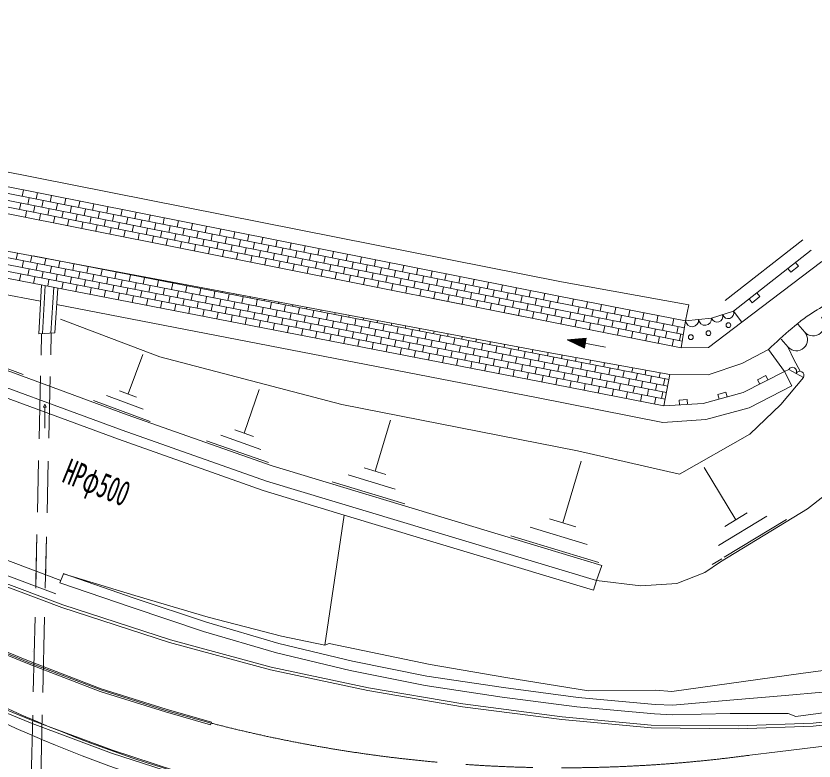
# Model space of a CAD drawing. Units: millimetres, scale not verified. Extents: x 40000 to 680000, y 20000 to 380000.
# Drawn here: x 392704 to 434378, y 273084 to 311972 of the extents above; entities that cross this region are included whole.
import ezdxf
from ezdxf.enums import TextEntityAlignment as Align

# ---------------------------------------------------------------- set-up
doc = ezdxf.new("R2010")
doc.units = ezdxf.units.MM
doc.header["$LTSCALE"] = 1000
doc.linetypes.add('CHAIN', pattern=[18.5, 12, -1.5, 3.5, -1.5])
doc.linetypes.add('DASHED', pattern=[7.5, 6, -1.5])
for name, color, linetype, lineweight in [('M-BGD', 7, 'Continuous', 13), ('M-BGD-OTRS1', 7, 'DASHED', 13), ('M-BMK', 2, 'CHAIN', 13)]:
    doc.layers.add(name, color=color, linetype=linetype, lineweight=lineweight)
doc.styles.add('ＭＳ ゴシック', font='')
doc.styles.get('ＭＳ ゴシック').set_extended_font_data('MS Gothic')

msp = doc.modelspace()

# ---------------------------------------------------------------- linework, layer by layer
at = {"layer": 'M-BGD'}
for p, q in [((358578, 310507), (421196, 298087)), ((358432, 309771), (421050, 297351)), ((421050, 297351), (358432, 309771)), ((427609, 295694), (358350, 309431)), ((427552, 295348), (358269, 309090)), ((420777, 295972), (358119, 308461)), ((427494, 295003), (358188, 308749)), ((351125, 307333), (426739, 292658)), ((420306, 294448), (351135, 307394)), ((351068, 306988), (426674, 292314)), ((351012, 306642), (426609, 291971)), ((350955, 306297), (420042, 292889)), ((420042, 292889), (350955, 306297)), ((393984, 297080), (350791, 305463)), ((393095, 302896), (393027, 302553)), ((393830, 302750), (393762, 302407)), ((394566, 302604), (394498, 302261)), ((392959, 302209), (392891, 301866)), ((393395, 302480), (393326, 302137)), ((394130, 302334), (394062, 301991)), ((394866, 302188), (394798, 301845)), ((395302, 302458), (395234, 302115)), ((396037, 302312), (395969, 301969)), ((396773, 302167), (396705, 301823)), ((393258, 301793), (393194, 301470)), ((393694, 302064), (393626, 301720)), ((394430, 301918), (394362, 301574)), ((395166, 301772), (395098, 301428)), ((395602, 302042), (395533, 301699)), ((396337, 301896), (396269, 301553)), ((397073, 301750), (397005, 301407)), ((397509, 302021), (397441, 301677)), ((398244, 301875), (398176, 301531)), ((398980, 301729), (398912, 301385)), ((393994, 301647), (393930, 301323)), ((394730, 301501), (394665, 301177)), ((395465, 301355), (395401, 301030)), ((395901, 301626), (395833, 301283)), ((396637, 301480), (396569, 301137)), ((397373, 301334), (397305, 300991)), ((397809, 301604), (397740, 301261)), ((398544, 301458), (398476, 301115)), ((399280, 301313), (399212, 300969)), ((399716, 301583), (399648, 301240)), ((400451, 301437), (400383, 301094)), ((396201, 301210), (396136, 300884)), ((396937, 301064), (396872, 300737)), ((397672, 300918), (397607, 300590)), ((398108, 301188), (398040, 300845)), ((398844, 301042), (398776, 300699)), ((399580, 300896), (399512, 300553)), ((400016, 301167), (399947, 300823)), ((400751, 301021), (400683, 300677)), ((401187, 301291), (401119, 300948)), ((401923, 301145), (401855, 300802)), ((402659, 300999), (402590, 300656)), ((398408, 300772), (398343, 300444)), ((399144, 300626), (399078, 300297)), ((399879, 300480), (399814, 300150)), ((400315, 300750), (400247, 300407)), ((401051, 300604), (400983, 300261)), ((401487, 300875), (401419, 300531)), ((402223, 300729), (402154, 300386)), ((402958, 300583), (402890, 300240)), ((403394, 300853), (403326, 300510)), ((404130, 300707), (404062, 300364)), ((404866, 300561), (404797, 300218)), ((400615, 300334), (400550, 300004)), ((401351, 300188), (401285, 299857)), ((401787, 300459), (401719, 300115)), ((402522, 300313), (402454, 299969)), ((403258, 300167), (403190, 299823)), ((403694, 300437), (403626, 300094)), ((404430, 300291), (404361, 299948)), ((405165, 300145), (405097, 299802)), ((405601, 300416), (405533, 300072)), ((406337, 300270), (406269, 299926)), ((407073, 300124), (407004, 299780)), ((429744, 297117), (433787, 300294)), ((402086, 300042), (402021, 299711)), ((402822, 299896), (402756, 299564)), ((403558, 299750), (403492, 299417)), ((403994, 300021), (403926, 299677)), ((404729, 299875), (404661, 299532)), ((405465, 299729), (405397, 299386)), ((405901, 299999), (405833, 299656)), ((406637, 299853), (406568, 299510)), ((407372, 299707), (407304, 299364)), ((407808, 299978), (407740, 299634)), ((408544, 299832), (408476, 299489)), ((409280, 299686), (409211, 299343)), ((430177, 296567), (434220, 299743)), ((430177, 296567), (434220, 299743)), ((392722, 299260), (392788, 299598)), ((393458, 299117), (393525, 299460)), ((393608, 299445), (426805, 293002)), ((393893, 299389), (393894, 299391)), ((394195, 298974), (394261, 299318)), ((394630, 299247), (394631, 299253)), ((404293, 299604), (404227, 299271)), ((405029, 299459), (404963, 299124)), ((405765, 299313), (405698, 298978)), ((406201, 299583), (406133, 299240)), ((406936, 299437), (406868, 299094)), ((407672, 299291), (407604, 298948)), ((408108, 299562), (408040, 299218)), ((408844, 299416), (408775, 299072)), ((409579, 299270), (409511, 298926)), ((410015, 299540), (409947, 299197)), ((410751, 299394), (410683, 299051)), ((411487, 299248), (411418, 298905)), ((393024, 298845), (393090, 299189)), ((393760, 298702), (393827, 299046)), ((394496, 298559), (394563, 298903)), ((394931, 298832), (394998, 299175)), ((395366, 299104), (395368, 299115)), ((395667, 298689), (395734, 299032)), ((396102, 298961), (396105, 298977)), ((396404, 298546), (396470, 298889)), ((396838, 298818), (396842, 298839)), ((406500, 299167), (406434, 298831)), ((407236, 299021), (407169, 298684)), ((407972, 298875), (407905, 298538)), ((408408, 299145), (408340, 298802)), ((409143, 298999), (409075, 298656)), ((409879, 298853), (409811, 298510)), ((410315, 299124), (410247, 298780)), ((411051, 298978), (410983, 298635)), ((411786, 298832), (411718, 298489)), ((412222, 299102), (412154, 298759)), ((412958, 298956), (412890, 298613)), ((413694, 298810), (413625, 298467)), ((433566, 298911), (433161, 298594)), ((433566, 298911), (433411, 299108)), ((392890, 298158), (392957, 298502)), ((393325, 298430), (393392, 298774)), ((394061, 298287), (394128, 298631)), ((394798, 298144), (394864, 298488)), ((395232, 298417), (395299, 298760)), ((395969, 298274), (396035, 298617)), ((396705, 298131), (396772, 298474)), ((397140, 298403), (397206, 298746)), ((397575, 298675), (397580, 298701)), ((397876, 298260), (397943, 298604)), ((398311, 298532), (398317, 298563)), ((398612, 298117), (398679, 298461)), ((399047, 298389), (399054, 298426)), ((408707, 298729), (408640, 298391)), ((409443, 298583), (409376, 298245)), ((410179, 298437), (410111, 298098)), ((410615, 298708), (410547, 298364)), ((411350, 298562), (411282, 298218)), ((412086, 298416), (412018, 298072)), ((412522, 298686), (412454, 298343)), ((413258, 298540), (413190, 298197)), ((413993, 298394), (413925, 298051)), ((414429, 298665), (414361, 298321)), ((415165, 298519), (415097, 298175)), ((433161, 298594), (433007, 298790)), ((393627, 298015), (393693, 298359)), ((394363, 297872), (394429, 298216)), ((395099, 297729), (395166, 298073)), ((395534, 298001), (395601, 298345)), ((396270, 297859), (396337, 298202)), ((397006, 297716), (397073, 298059)), ((397441, 297988), (397508, 298331)), ((398177, 297845), (398244, 298189)), ((398914, 297702), (398980, 298046)), ((399349, 297974), (399415, 298318)), ((399783, 298246), (399791, 298288)), ((400085, 297831), (400151, 298175)), ((400520, 298103), (400529, 298150)), ((400821, 297688), (400888, 298032)), ((401256, 297961), (401266, 298012)), ((410914, 298291), (410847, 297951)), ((411650, 298145), (411583, 297805)), ((412386, 297999), (412318, 297658)), ((412822, 298270), (412754, 297926)), ((413557, 298124), (413489, 297781)), ((414293, 297978), (414225, 297635)), ((414729, 298248), (414661, 297905)), ((415465, 298102), (415397, 297759)), ((415901, 298373), (415832, 298029)), ((416636, 298227), (416568, 297883)), ((417372, 298081), (417304, 297738)), ((421196, 298087), (427836, 296893)), ((393893, 295388), (394030, 297937)), ((394094, 295397), (394228, 297898)), ((394526, 295417), (394689, 297809)), ((394727, 295426), (394887, 297770)), ((395835, 297586), (395902, 297930)), ((396572, 297444), (396638, 297787)), ((397308, 297301), (397375, 297644)), ((397743, 297573), (397809, 297916)), ((398479, 297430), (398546, 297774)), ((399215, 297287), (399282, 297631)), ((399650, 297559), (399717, 297903)), ((400386, 297416), (400453, 297760)), ((401123, 297273), (401189, 297617)), ((401557, 297546), (401624, 297889)), ((401992, 297818), (402003, 297874)), ((402294, 297403), (402360, 297746)), ((402728, 297675), (402740, 297736)), ((403030, 297260), (403097, 297603)), ((403465, 297532), (403477, 297598)), ((413121, 297853), (413054, 297512)), ((413857, 297708), (413789, 297365)), ((414593, 297562), (414525, 297218)), ((415029, 297832), (414961, 297489)), ((415764, 297686), (415696, 297343)), ((416200, 297956), (416132, 297613)), ((416936, 297811), (416868, 297467)), ((417672, 297665), (417604, 297321)), ((418108, 297935), (418039, 297592)), ((418843, 297789), (418775, 297446)), ((419579, 297643), (419511, 297300)), ((398044, 297158), (398111, 297501)), ((398780, 297015), (398847, 297358)), ((399517, 296872), (399583, 297216)), ((399951, 297144), (400018, 297488)), ((400688, 297001), (400754, 297345)), ((401424, 296858), (401491, 297202)), ((401859, 297131), (401925, 297474)), ((402595, 296988), (402662, 297331)), ((403331, 296845), (403398, 297188)), ((403766, 297117), (403833, 297460)), ((404201, 297389), (404215, 297460)), ((404502, 296974), (404569, 297318)), ((404937, 297246), (404952, 297322)), ((405239, 296831), (405305, 297175)), ((405673, 297103), (405689, 297184)), ((420778, 295978), (414475, 297228)), ((414892, 297145), (414892, 297145)), ((415328, 297416), (415260, 297072)), ((416064, 297270), (415996, 296927)), ((416500, 297540), (416432, 297197)), ((417236, 297394), (417168, 297051)), ((417971, 297248), (417903, 296905)), ((418407, 297519), (418339, 297175)), ((419143, 297373), (419075, 297029)), ((419879, 297227), (419811, 296884)), ((420315, 297497), (420246, 297154)), ((421050, 297351), (420982, 297008)), ((421050, 297351), (427671, 296059)), ((421050, 297351), (427671, 296059)), ((421815, 297202), (421747, 296859)), ((431140, 297005), (430985, 297202)), ((431544, 297323), (431140, 297005)), ((431544, 297323), (431390, 297520)), ((419880, 292054), (394829, 296916)), ((400253, 296729), (400320, 297073)), ((400989, 296586), (401056, 296930)), ((401725, 296443), (401792, 296787)), ((402160, 296715), (402227, 297059)), ((402896, 296573), (402963, 296916)), ((403633, 296430), (403699, 296773)), ((404068, 296702), (404134, 297045)), ((404804, 296559), (404871, 296903)), ((405540, 296416), (405607, 296760)), ((405975, 296688), (406042, 297032)), ((406410, 296960), (406426, 297046)), ((406711, 296545), (406778, 296889)), ((407146, 296817), (407163, 296908)), ((407447, 296402), (407514, 296746)), ((407882, 296675), (407901, 296770)), ((415628, 296999), (415628, 296998)), ((416364, 296854), (416363, 296852)), ((416800, 297124), (416732, 296781)), ((417535, 296978), (417467, 296635)), ((418271, 296832), (418203, 296489)), ((418707, 297102), (418639, 296759)), ((419443, 296957), (419375, 296613)), ((420178, 296811), (420110, 296467)), ((420614, 297081), (420546, 296738)), ((422115, 296786), (422047, 296443)), ((422551, 297056), (422483, 296713)), ((423286, 296910), (423218, 296567)), ((424022, 296764), (423954, 296421)), ((427671, 296059), (427836, 296893)), ((402462, 296300), (402528, 296644)), ((403198, 296158), (403265, 296501)), ((403934, 296015), (404001, 296358)), ((404369, 296287), (404436, 296630)), ((405105, 296144), (405172, 296488)), ((405842, 296001), (405908, 296345)), ((406276, 296273), (406343, 296617)), ((407013, 296130), (407079, 296474)), ((407749, 295987), (407816, 296331)), ((408184, 296260), (408250, 296603)), ((408619, 296532), (408638, 296632)), ((408920, 296117), (408987, 296460)), ((409355, 296389), (409375, 296494)), ((409656, 295974), (409723, 296317)), ((410091, 296246), (410112, 296356)), ((417099, 296708), (417099, 296705)), ((417835, 296562), (417835, 296559)), ((418571, 296416), (418570, 296412)), ((419007, 296686), (418939, 296343)), ((419742, 296540), (419674, 296197)), ((420478, 296394), (420410, 296051)), ((420914, 296665), (420846, 296321)), ((421679, 296515), (421611, 296172)), ((422414, 296370), (422346, 296026)), ((422850, 296638), (422782, 296297)), ((423586, 296492), (423518, 296151)), ((424321, 296346), (424254, 296005)), ((424758, 296618), (424690, 296275)), ((425493, 296473), (425425, 296129)), ((426229, 296327), (426161, 295983)), ((429028, 296200), (430177, 296567)), ((430599, 295987), (430177, 296567)), ((404670, 295872), (404737, 296215)), ((405407, 295729), (405473, 296072)), ((406143, 295586), (406210, 295930)), ((406578, 295858), (406644, 296202)), ((407314, 295715), (407381, 296059)), ((408050, 295572), (408117, 295916)), ((408485, 295845), (408552, 296188)), ((409221, 295702), (409288, 296045)), ((409958, 295559), (410024, 295902)), ((410392, 295831), (410459, 296174)), ((410827, 296103), (410850, 296218)), ((411129, 295688), (411195, 296032)), ((411564, 295960), (411587, 296080)), ((411865, 295545), (411932, 295889)), ((412300, 295817), (412324, 295942)), ((419307, 296270), (419306, 296265)), ((420042, 296124), (420041, 296119)), ((421225, 296237), (421157, 295894)), ((421979, 296099), (421910, 295756)), ((422714, 295953), (422646, 295610)), ((423150, 296224), (423082, 295880)), ((423886, 296078), (423818, 295734)), ((424621, 295932), (424553, 295589)), ((425057, 296200), (424989, 295859)), ((425793, 296054), (425725, 295713)), ((426536, 295892), (426471, 295562)), ((427059, 296178), (426989, 295828)), ((427434, 294646), (427671, 296059)), ((427671, 296059), (429028, 296200)), ((433893, 295467), (433535, 295890)), ((406879, 295443), (406946, 295787)), ((407616, 295300), (407682, 295644)), ((408352, 295157), (408418, 295501)), ((408787, 295429), (408853, 295773)), ((409523, 295287), (409590, 295630)), ((410259, 295144), (410326, 295487)), ((410694, 295416), (410761, 295759)), ((411430, 295273), (411497, 295617)), ((412166, 295130), (412233, 295474)), ((412601, 295402), (412668, 295746)), ((413036, 295674), (413061, 295804)), ((413338, 295259), (413404, 295603)), ((413772, 295531), (413798, 295666)), ((414509, 295389), (414536, 295528)), ((423450, 295807), (423382, 295464)), ((424185, 295659), (424117, 295318)), ((424921, 295513), (424853, 295172)), ((425357, 295786), (425289, 295443)), ((426093, 295640), (426025, 295297)), ((426688, 295519), (426622, 295186)), ((427275, 295760), (427207, 295417)), ((393893, 295388), (394727, 295426)), ((409088, 295014), (409155, 295358)), ((409824, 294872), (409891, 295215)), ((410561, 294729), (410627, 295072)), ((410995, 295001), (411062, 295344)), ((411732, 294858), (411798, 295201)), ((412468, 294715), (412535, 295059)), ((412903, 294987), (412969, 295331)), ((413639, 294844), (413706, 295188)), ((414074, 295116), (414140, 295460)), ((414810, 294974), (414877, 295317)), ((415245, 295246), (415273, 295390)), ((415546, 294831), (415613, 295174)), ((415981, 295103), (416010, 295252)), ((416717, 294960), (416747, 295114)), ((421484, 295071), (422481, 295147)), ((423493, 294692), (421484, 295071)), ((421484, 295071), (422385, 294638)), ((421507, 295060), (421510, 295073)), ((421531, 295049), (421535, 295075)), ((421554, 295038), (421561, 295077)), ((421577, 295027), (421587, 295079)), ((421600, 295015), (421613, 295081)), ((421624, 295004), (421639, 295083)), ((421647, 294993), (421665, 295085)), ((421670, 294982), (421690, 295087)), ((421694, 294971), (421716, 295089)), ((421717, 294959), (421742, 295091)), ((421740, 294948), (421768, 295093)), ((421764, 294937), (421794, 295095)), ((421787, 294926), (421819, 295097)), ((421810, 294914), (421845, 295099)), ((421834, 294903), (421871, 295101)), ((421857, 294892), (421897, 295103)), ((421880, 294881), (421923, 295105)), ((421904, 294870), (421948, 295107)), ((421927, 294858), (421974, 295108)), ((421950, 294847), (422000, 295110)), ((421974, 294836), (422026, 295112)), ((421997, 294825), (422052, 295114)), ((422020, 294813), (422077, 295116)), ((422044, 294802), (422103, 295118)), ((422067, 294791), (422129, 295120)), ((422090, 294780), (422155, 295122)), ((422114, 294769), (422181, 295124)), ((422137, 294757), (422207, 295126)), ((422160, 294746), (422232, 295128)), ((422184, 294735), (422258, 295130)), ((422207, 294724), (422284, 295132)), ((422230, 294712), (422310, 295134)), ((422254, 294701), (422336, 295136)), ((422277, 294690), (422361, 295138)), ((422300, 294679), (422387, 295140)), ((422324, 294668), (422413, 295142)), ((422347, 294656), (422439, 295143)), ((422370, 294645), (422465, 295145)), ((422385, 294638), (422481, 295147)), ((425656, 295367), (425589, 295026)), ((426302, 295239), (426231, 294881)), ((427038, 295093), (426967, 294735)), ((427424, 295374), (427357, 295040)), ((433026, 294690), (432657, 295103)), ((395052, 282509), (362246, 294778)), ((411297, 294586), (411364, 294929)), ((412033, 294443), (412100, 294786)), ((412769, 294300), (412836, 294644)), ((413204, 294572), (413271, 294916)), ((413940, 294429), (414007, 294773)), ((414375, 294701), (414442, 295045)), ((415112, 294558), (415178, 294902)), ((415848, 294416), (415914, 294759)), ((416283, 294688), (416349, 295031)), ((417019, 294545), (417086, 294888)), ((417454, 294817), (417485, 294976)), ((417755, 294402), (417822, 294746)), ((418190, 294674), (418222, 294838)), ((418926, 294531), (418959, 294700)), ((389235, 294581), (398503, 291147)), ((393082, 293264), (389761, 294493)), ((399323, 294307), (398559, 292243)), ((413506, 294157), (413572, 294501)), ((414242, 294014), (414309, 294358)), ((414677, 294286), (414743, 294630)), ((414978, 293871), (415045, 294215)), ((415413, 294143), (415480, 294487)), ((416149, 294001), (416216, 294344)), ((416584, 294273), (416651, 294616)), ((417320, 294130), (417387, 294473)), ((418057, 293987), (418123, 294331)), ((418491, 294259), (418558, 294603)), ((419228, 294116), (419294, 294460)), ((419662, 294388), (419696, 294562)), ((419984, 293970), (420051, 294313)), ((420453, 294235), (420488, 294415)), ((421190, 294092), (421226, 294281)), ((394779, 281810), (361983, 294075)), ((415714, 293728), (415781, 294072)), ((416451, 293586), (416517, 293929)), ((416885, 293858), (416952, 294201)), ((417622, 293715), (417688, 294058)), ((418358, 293572), (418425, 293915)), ((418793, 293844), (418860, 294188)), ((419529, 293701), (419596, 294045)), ((420264, 293583), (420326, 293903)), ((420721, 293828), (420787, 294170)), ((421457, 293685), (421523, 294027)), ((421926, 293949), (421964, 294146)), ((422193, 293542), (422260, 293884)), ((422662, 293806), (422702, 294012)), ((423398, 293663), (423440, 293878)), ((417187, 293443), (417254, 293786)), ((417923, 293300), (417990, 293643)), ((418659, 293157), (418726, 293500)), ((419094, 293429), (419161, 293773)), ((419819, 293288), (419886, 293632)), ((420555, 293146), (420622, 293489)), ((421000, 293440), (421062, 293760)), ((421736, 293297), (421798, 293617)), ((422472, 293154), (422535, 293474)), ((422929, 293399), (422996, 293741)), ((423666, 293256), (423732, 293599)), ((424135, 293520), (424178, 293744)), ((424402, 293113), (424468, 293456)), ((424871, 293377), (424916, 293610)), ((425554, 293245), (425601, 293485)), ((432828, 293422), (433216, 292665)), ((419396, 293014), (419462, 293358)), ((420160, 292865), (420226, 293209)), ((420896, 292721), (420963, 293066)), ((421291, 293003), (421358, 293346)), ((422028, 292860), (422094, 293203)), ((422764, 292717), (422831, 293060)), ((423209, 293011), (423271, 293331)), ((423945, 292868), (424007, 293189)), ((424681, 292725), (424743, 293046)), ((425081, 292963), (425151, 293323)), ((425818, 292820), (425888, 293180)), ((426290, 293102), (426339, 293351)), ((426521, 292706), (426586, 293045)), ((426541, 291615), (426853, 293258)), ((431425, 292984), (431855, 293204)), ((431425, 292984), (431539, 292761)), ((431855, 293204), (431969, 292981)), ((421632, 292577), (421699, 292924)), ((422368, 292433), (422435, 292781)), ((423104, 292289), (423171, 292638)), ((423500, 292574), (423567, 292918)), ((424200, 292438), (424266, 292782)), ((424942, 292329), (425003, 292639)), ((425361, 292575), (425426, 292913)), ((426097, 292432), (426163, 292770)), ((399354, 291447), (397440, 292156)), ((399000, 292081), (398117, 292405)), ((405412, 292467), (404621, 290203)), ((423840, 292145), (423908, 292495)), ((424576, 292000), (424644, 292352)), ((425312, 291856), (425380, 292209)), ((425679, 292186), (425739, 292496)), ((426408, 292010), (426475, 292353)), ((429358, 292220), (429776, 292334)), ((429358, 292220), (429423, 291979)), ((429776, 292334), (429842, 292093)), ((399705, 290809), (396755, 291904)), ((426048, 291712), (426117, 292066)), ((427343, 291919), (427752, 291946)), ((427343, 291919), (427359, 291670)), ((427752, 291946), (427768, 291697)), ((394209, 290460), (394209, 291560)), ((409717, 291699), (422031, 289278)), ((398503, 291147), (406083, 288489)), ((412256, 290867), (411454, 288214)), ((405499, 289347), (403399, 290088)), ((405102, 290031), (404134, 290373)), ((405897, 288663), (402657, 289800)), ((393889, 288769), (393826, 286071)), ((394388, 288743), (394326, 286039)), ((406083, 288489), (423297, 283295)), ((412021, 288044), (410886, 288384)), ((422224, 288738), (421254, 285522)), ((428649, 288396), (430301, 285679)), ((412513, 287274), (410054, 288019)), ((413006, 286503), (409220, 287650)), ((422866, 282005), (409838, 285908)), ((430881, 286033), (429717, 285327)), ((421941, 285314), (420562, 285731)), ((431913, 285864), (429390, 284332)), ((432943, 285690), (429685, 283718)), ((422540, 284382), (419550, 285283)), ((393799, 284900), (393744, 282501)), ((394297, 284781), (394243, 282489)), ((423133, 283447), (418538, 284834)), ((429556, 283639), (429059, 283339)), ((423297, 283295), (423021, 282501)), ((423021, 282501), (422866, 282005)), ((408831, 279123), (406572, 279607)), ((393554, 278800), (393554, 278800)), ((426996, 275992), (429974, 276254)), ((426970, 275492), (429993, 275559)), ((402909, 275120), (402867, 274975))]:
    msp.add_line(p, q, dxfattribs=at)
for points in [[(439807, 275475), (437654, 275268), (434341, 274907), (430418, 274765), (425867, 274814), (421207, 275250), (416013, 275921), (411084, 276757), (405991, 277843), (400730, 279268), (395100, 281090), (388022, 283759), (366124, 292469), (346576, 300287), (339159, 303305), (333353, 305662), (328987, 307335), (325365, 308656), (320909, 309969), (316508, 310953), (312182, 311556), (309008, 311786), (306590, 311823)], [(439793, 275624), (437639, 275417), (434331, 275056), (430416, 274915), (425875, 274964), (421223, 275399), (416036, 276069), (411112, 276904), (406026, 277989), (400773, 279412), (395150, 281232), (388076, 283899), (366180, 292608), (346632, 300426), (339215, 303444), (333408, 305802), (329040, 307475), (325412, 308799), (320947, 310114), (316535, 311100), (312197, 311705), (309014, 311936), (306592, 311972)], [(440294, 272688), (424224, 270609), (418471, 269835), (416282, 269668), (413035, 269865), (409137, 270379), (405605, 271185), (402104, 272226), (397748, 273644), (393611, 275185), (365762, 286569), (348772, 293414), (333104, 299550), (328105, 301476), (323401, 303144), (319199, 304432), (314392, 305385), (309487, 305898), (306940, 306004)], [(335112, 305896), (338409, 305070), (348638, 300871), (368290, 297839), (388949, 293763), (398249, 290358), (405782, 287696)], [(440313, 272540), (424243, 270461), (418486, 269686), (416283, 269517), (413021, 269715), (409111, 270231), (405566, 271040), (402059, 272083), (397698, 273502), (393556, 275046), (365706, 286430), (348716, 293275), (333050, 299410), (328053, 301335), (323354, 303002), (319162, 304286), (314370, 305236), (309476, 305748), (306934, 305854)], [(333023, 302806), (334853, 302086), (370436, 287523), (384753, 281670), (393302, 278174), (397110, 276719), (400512, 275653), (402867, 274975)], [(333078, 302945), (334909, 302225), (370493, 287662), (384810, 281809), (393358, 278313), (397159, 276860), (400555, 275797), (402909, 275120)], [(451202, 301318), (448137, 298644), (443131, 293923), (437917, 289279), (434045, 286244), (429491, 283478), (428667, 282916), (427208, 282342), (425332, 282223)], [(348864, 300348), (368191, 297362), (388780, 293295), (398067, 289889), (405612, 287205), (409838, 285908), (408831, 279123)], [(434783, 299155), (430599, 295987), (428870, 294675), (427434, 294646), (420778, 295978)], [(409717, 291699), (400221, 294173), (395030, 296142)], [(433651, 293428), (433318, 294036), (433023, 294668)], [(432828, 293422), (431997, 294555), (430602, 293834), (428842, 293233), (426853, 293258), (420306, 294448)], [(420042, 292889), (426541, 291615), (428586, 291751), (430679, 292321), (432828, 293422)], [(432828, 293422), (430679, 292321), (428586, 291751), (426541, 291615)], [(433828, 293106), (433055, 293519), (432828, 293422)], [(433828, 293106), (432652, 291692), (431026, 290148)], [(419880, 292054), (426490, 290760), (428727, 290909), (430988, 291524), (433216, 292665)], [(431026, 290148), (427349, 288048), (422031, 289278)], [(425332, 282223), (423021, 282501), (405782, 287696)], [(394998, 282393), (395185, 282861), (398919, 281723), (402735, 280596), (406572, 279607)], [(395162, 282866), (398879, 281584), (402653, 280324), (406430, 279215), (410271, 278298), (414151, 277521), (418163, 276913), (422054, 276407), (426080, 276040), (426996, 275992)], [(394998, 282393), (398718, 281110), (402503, 279846), (406301, 278732), (410164, 277809), (414064, 277028), (418094, 276417), (421999, 275910), (426044, 275541), (426970, 275492)], [(426955, 276710), (426098, 276776), (422593, 276745), (418281, 277441), (414329, 278125), (409055, 279210), (408831, 279123)], [(426955, 276710), (433809, 277661), (436694, 278049), (436811, 276856)], [(436811, 276856), (432876, 276504), (429974, 276254)], [(436811, 276856), (436933, 275882), (433423, 275411), (433027, 275563), (429993, 275559)]]:
    msp.add_lwpolyline(points, dxfattribs=at)
msp.add_lwpolyline([(394284, 291560), (394209, 291710), (394134, 291560)], close=True, dxfattribs=at)
for centre in [(429906, 295832), (428864, 295417), (427943, 295206)]:
    msp.add_circle(centre, 125, dxfattribs=at)
for centre, radius, start, end in [((429315, 296292), 302, 197.6857, 17.6857), ((429889, 296475), 302, 197.6857, 17.6857), ((428010, 296094), 341, 185.9463, 5.9463), ((428688, 296165), 341, 185.9463, 5.9463), ((434327, 295855), 582, 221.8313, 41.8313), ((433459, 295078), 582, 221.8313, 41.8313), ((433248, 293416), 219, 331.8787, 151.8787), ((433634, 293209), 219, 331.8787, 151.8787), ((421795, 341174), 71719, 245.71244, 265.59153), ((420449, 336511), 67666, 245.18123, 265.30547)]:
    msp.add_arc(centre, radius, start, end, dxfattribs=at)
msp.add_open_spline([(431997, 294555), (432797, 295313), (433598, 296072), (434537, 296633), (435220, 297041), (435976, 297345), (436613, 297808), (437214, 298246), (437709, 298826), (438204, 299406)], degree=3, knots=[0, 0, 0, 0, 1, 1, 1, 2, 2, 2, 3, 3, 3, 3], dxfattribs=at)
at = {"layer": 'M-BGD-OTRS1'}
for p, q in [((394043, 295395), (394016, 294264)), ((394543, 295418), (394517, 294285)), ((393991, 293188), (393915, 289907)), ((394491, 293153), (394416, 289936)), ((393889, 288769), (393826, 286071)), ((394388, 288743), (394326, 286039)), ((393799, 284900), (393734, 282099)), ((394297, 284781), (394234, 282106)), ((393699, 280595), (393609, 276693)), ((394200, 280597), (394108, 276661)), ((393581, 275473), (393497, 271864)), ((394081, 275503), (393997, 271871))]:
    msp.add_line(p, q, dxfattribs=at)
at = {"layer": 'M-BMK'}
for points in [[(333051, 302876), (334881, 302155), (370465, 287592), (384782, 281739), (393330, 278243), (397132, 276791), (400528, 275727), (402893, 275063)], [(559039, 292238), (555374, 291043), (550171, 289662), (545357, 288578), (540333, 287761), (533125, 286743), (525045, 285600), (515632, 284309), (507053, 283167), (495297, 281630), (471081, 278493), (456956, 276586), (432466, 273564), (431022, 273387)]]:
    msp.add_lwpolyline(points, dxfattribs=at)
msp.add_arc((421233, 345985), 73255, 255.50094, 277.67937, dxfattribs=at)

# ---------------------------------------------------------------- texts
at = {"layer": 'M-BGD', "style": 'ＭＳ ゴシック', "width": 0.6}
msp.add_text('HPφ500', height=1320, rotation=338, dxfattribs=at).set_placement((394902, 287306), align=Align.BOTTOM_LEFT)

doc.saveas('drawing.dxf')
